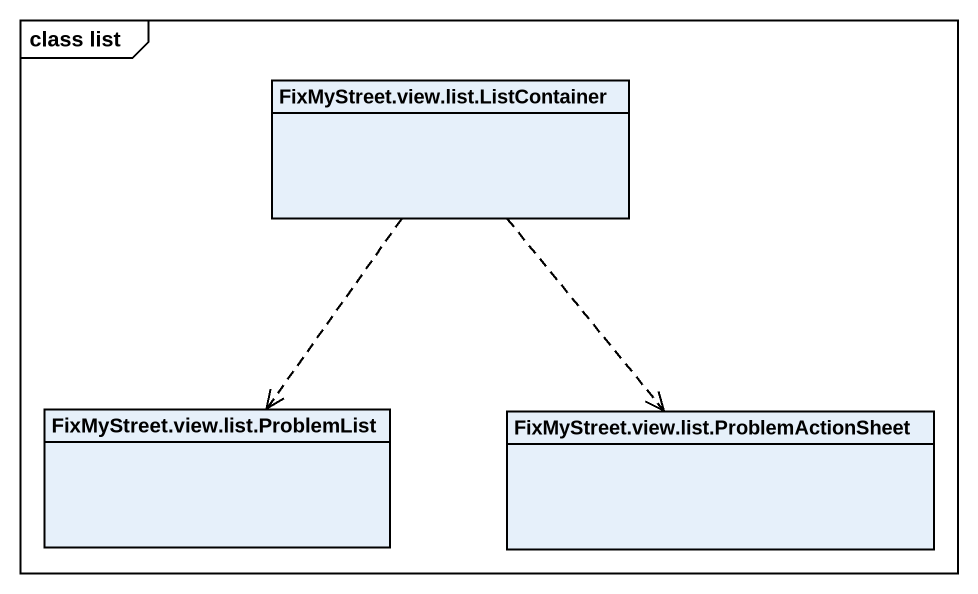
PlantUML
@startuml
mainframe class list
hide circle
hide empty members
class "FixMyStreet.view.list.ListContainer" as FixMyStreet_view_list
class "FixMyStreet.view.list.ProblemList" as FixMyStreet_view_list_2
class "FixMyStreet.view.list.ProblemActionSheet" as FixMyStreet_view_list_3
FixMyStreet_view_list ..> FixMyStreet_view_list_2
FixMyStreet_view_list ..> FixMyStreet_view_list_3
@enduml
